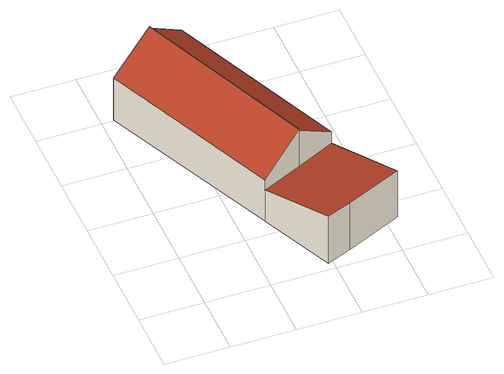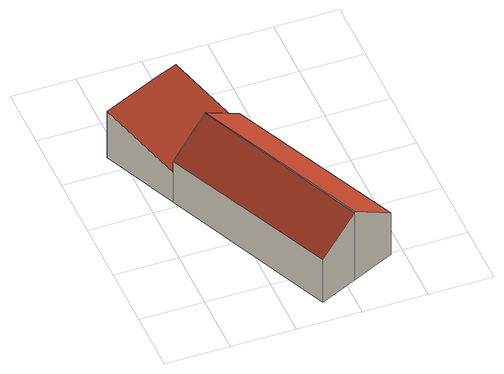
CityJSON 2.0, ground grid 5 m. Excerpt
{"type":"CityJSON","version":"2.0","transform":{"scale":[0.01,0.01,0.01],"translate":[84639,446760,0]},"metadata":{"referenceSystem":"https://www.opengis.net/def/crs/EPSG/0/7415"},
"CityObjects":{
"building1":{"type":"Building","attributes":{"b3_dak_type":"slanted","b3_h_dak_50p":4.64,"b3_h_dak_70p":5.34,"b3_h_dak_max":6.53,"b3_h_dak_min":2.81,"b3_h_maaiveld":0.026,"b3_kas_warenhuis":false,"b3_mutatie_ahn3_ahn4":false,"b3_reconstructie_onvolledig":false,"b3_rmse_lod12":1.1,"b3_rmse_lod13":1.1,"b3_rmse_lod22":0.06,"b3_val3dity_lod12":"[]","b3_val3dity_lod13":"[]","b3_val3dity_lod22":"[]","b3_volume_lod12":785.4,"b3_volume_lod13":785.4,"b3_volume_lod22":698.2,"geconstateerd":false,"oorspronkelijkbouwjaar":1922,"status":"Pand in gebruik"},"children":["building1-1"]},
"building1-1":{"type":"BuildingPart","parents":["building1"],"geometry":[{"type":"Solid","lod":"2.2","boundaries":[[[[0,1,2,3,4,5,6,7]],[[8,9,10,11]],[[11,10,3,2,12]],[[13,6,5,14]],[[9,15,14,16]],[[17,0,7,18]],[[18,7,6,13]],[[16,14,5,4,19]],[[12,2,1,20,21]],[[20,1,0,17]],[[19,4,3,10]],[[21,20,15,9,8]],[[21,8,11,12]],[[19,10,9,16]],[[15,20,17,18,13,14]]]],"semantics":{"surfaces":[{"type":"GroundSurface"},{"type":"WallSurface","on_footprint_edge":false},{"type":"WallSurface","on_footprint_edge":true},{"type":"RoofSurface"}],"values":[[0,1,2,2,1,2,2,2,2,2,2,1,3,3,3]]}}]}
},
"vertices":[
[964,64,3],[706,641,3],[94,2013,3],[424,2165,3],[721,2301,3],[1327,940,3],[1594,336,3],[1151,140,3],[1029,795,638],[1029,795,632],[424,2165,643],[424,2165,658],[94,2013,405],[1594,336,446],[1327,940,284],[1029,795,291],[1327,940,393],[964,64,452],[1151,140,451],[721,2301,407],[706,641,297],[706,641,388]
]}
